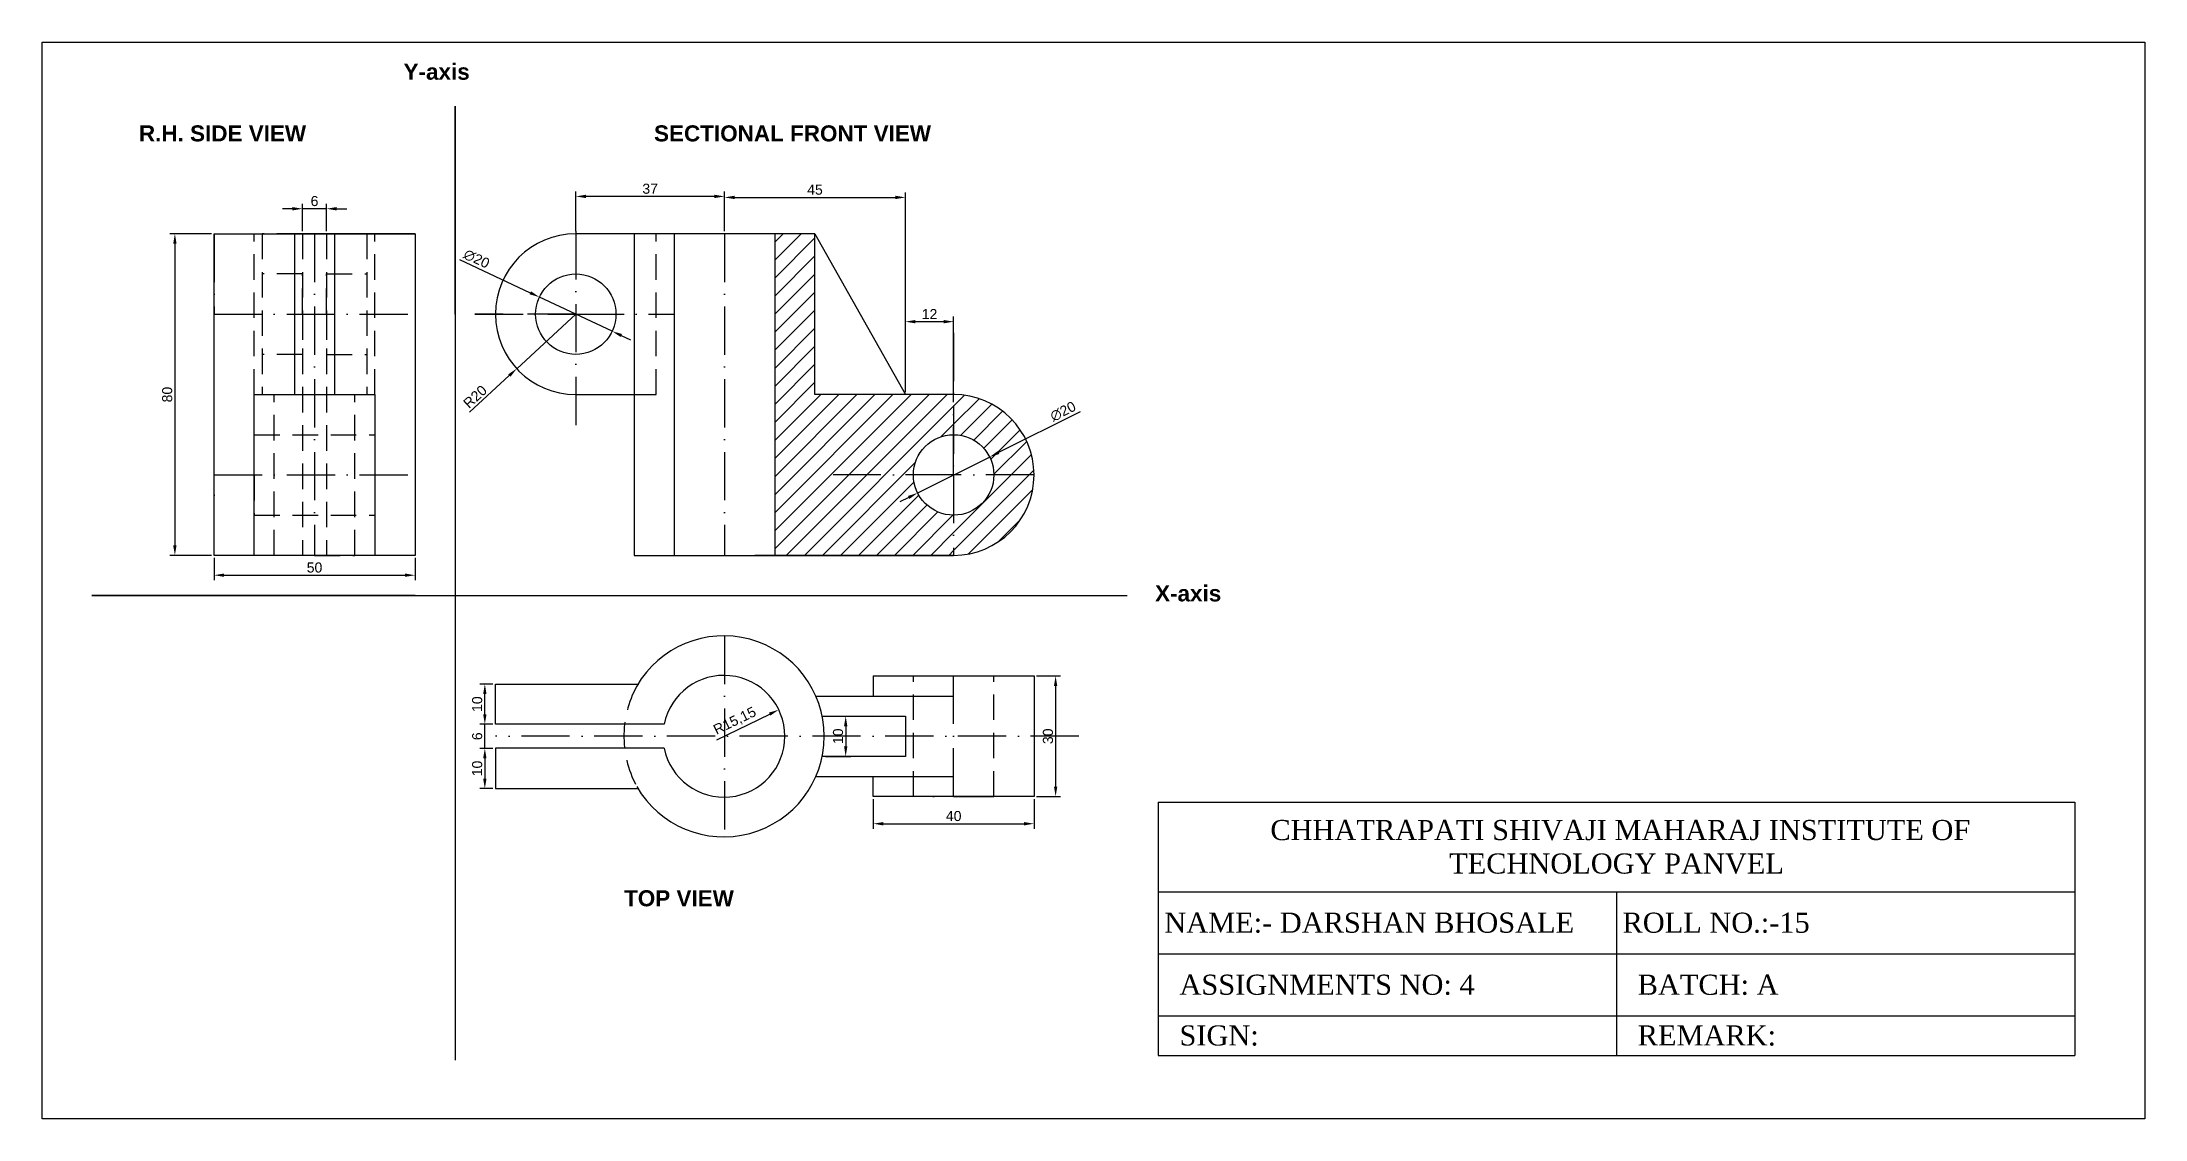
# Model space of a CAD drawing. Header units: millimetres. Extents: x -113 to 410, y 13 to 281.
import ezdxf

# ---------------------------------------------------------------- set-up
doc = ezdxf.new("R2010")
doc.units = ezdxf.units.MM
doc.linetypes.add('ACAD_ISO10W100', pattern=[18, 12, -3, 0, -3])
doc.linetypes.add('DASHED2', pattern=[9.525, 6.35, -3.175])
doc.styles.get("Standard").update_dxf_attribs({"font": 'arial.ttf'})
doc.dimstyles.new('ISO-25', dxfattribs={"dimtxt": 2.5, "dimasz": 2.5, "dimexe": 1.25, "dimexo": 0.625, "dimtad": 1, "dimtxsty": 'Standard', "dimcen": 2.5, "dimadec": 0, "dimazin": 0, "dimtfac": 1, "dimtmove": 0, "dimatfit": 3, "dimfxl": 1, "dimarcsym": 0})

# ---------------------------------------------------------------- blocks, each defined once
blk = doc.blocks.new('*D1')
at = {"color": 0, "lineweight": -2, "transparency": 16777216}
for p, q in [((101.78, 193.6), (101.78, 212.36)), ((104.28, 211.11), (111.28, 211.11)), ((113.78, 193.6), (113.78, 212.36))]:
    blk.add_line(p, q, dxfattribs=at)
at = {"color": 0, "transparency": 16777216}
for points in [[(104.28, 211.53), (104.28, 210.69), (101.78, 211.11)], [(111.28, 211.53), (111.28, 210.69), (113.78, 211.11)]]:
    blk.add_solid(points, dxfattribs=at)
at = {"layer": 'Defpoints', "color": 0, "transparency": 16777216}
for p in [(113.78, 211.11), (101.78, 192.97), (113.78, 192.97)]:
    blk.add_point(p, dxfattribs=at)
at = {"color": 0, "transparency": 16777216, "insert": (107.78, 212.99), "char_height": 2.5, "attachment_point": 5}
blk.add_mtext('12', dxfattribs=at)
blk = doc.blocks.new('*D2')
at = {"color": 0, "lineweight": -2, "transparency": 16777216}
for p, q in [((19.78, 233.6), (19.78, 243.51)), ((54.28, 242.26), (22.28, 242.26)), ((56.78, 234.22), (56.78, 243.51))]:
    blk.add_line(p, q, dxfattribs=at)
at = {"color": 0, "transparency": 16777216}
for points in [[(22.28, 242.68), (22.28, 241.85), (19.78, 242.26)], [(54.28, 242.68), (54.28, 241.85), (56.78, 242.26)]]:
    blk.add_solid(points, dxfattribs=at)
at = {"layer": 'Defpoints', "color": 0, "transparency": 16777216}
for p in [(19.78, 242.26), (19.78, 232.97), (56.78, 233.6)]:
    blk.add_point(p, dxfattribs=at)
at = {"color": 0, "transparency": 16777216, "insert": (38.28, 244.16), "char_height": 2.5, "attachment_point": 5}
blk.add_mtext('37', dxfattribs=at)
blk = doc.blocks.new('*D3')
at = {"color": 0, "lineweight": -2, "transparency": 16777216}
for p, q in [((19.78, 212.97), (5.08, 199.41)), ((-6.63, 188.6), (3.24, 197.71))]:
    blk.add_line(p, q, dxfattribs=at)
at = {"color": 0, "transparency": 16777216}
blk.add_solid([(2.96, 198.02), (3.53, 197.41), (5.08, 199.41)], dxfattribs=at)
at = {"layer": 'Defpoints', "color": 0, "transparency": 16777216}
for p in [(19.78, 212.97), (5.08, 199.41)]:
    blk.add_point(p, dxfattribs=at)
at = {"color": 0, "transparency": 16777216, "insert": (-5.27, 192.44), "char_height": 2.5, "attachment_point": 5, "rotation": 42.7053}
blk.add_mtext('R20', dxfattribs=at)
blk = doc.blocks.new('*D4')
at = {"color": 0, "lineweight": -2, "transparency": 16777216}
for p, q in [((-9.16, 226.55), (8.46, 218.28)), ((28.83, 208.73), (10.72, 217.22)), ((31.09, 207.67), (33.36, 206.6))]:
    blk.add_line(p, q, dxfattribs=at)
at = {"color": 0, "transparency": 16777216}
for points in [[(8.64, 218.66), (8.28, 217.91), (10.72, 217.22)], [(31.27, 208.04), (30.92, 207.29), (28.83, 208.73)]]:
    blk.add_solid(points, dxfattribs=at)
at = {"layer": 'Defpoints', "color": 0, "transparency": 16777216}
for p in [(10.72, 217.22), (28.83, 208.73)]:
    blk.add_point(p, dxfattribs=at)
at = {"color": 0, "transparency": 16777216, "insert": (-4.91, 226.73), "char_height": 2.5, "attachment_point": 5, "rotation": 334.8713}
blk.add_mtext('∅20', dxfattribs=at)
blk = doc.blocks.new('*D5')
at = {"color": 0, "lineweight": -2, "transparency": 16777216}
for p, q in [((56.78, 233.6), (56.78, 243.27)), ((59.28, 242.02), (99.28, 242.02)), ((101.78, 193.6), (101.78, 243.27))]:
    blk.add_line(p, q, dxfattribs=at)
at = {"color": 0, "transparency": 16777216}
for points in [[(59.28, 242.44), (59.28, 241.6), (56.78, 242.02)], [(99.28, 242.44), (99.28, 241.6), (101.78, 242.02)]]:
    blk.add_solid(points, dxfattribs=at)
at = {"layer": 'Defpoints', "color": 0, "transparency": 16777216}
for p in [(101.78, 242.02), (56.78, 232.97), (101.78, 192.97)]:
    blk.add_point(p, dxfattribs=at)
at = {"color": 0, "transparency": 16777216, "insert": (79.28, 243.92), "char_height": 2.5, "attachment_point": 5}
blk.add_mtext('45', dxfattribs=at)
blk = doc.blocks.new('*D6')
at = {"color": 0, "lineweight": -2, "transparency": 16777216}
for p, q in [((145.25, 188.7), (124.96, 178.56)), ((104.83, 168.51), (122.72, 177.44)), ((102.6, 167.39), (100.36, 166.27))]:
    blk.add_line(p, q, dxfattribs=at)
at = {"color": 0, "transparency": 16777216}
for points in [[(124.77, 178.93), (125.15, 178.19), (122.72, 177.44)], [(102.41, 167.76), (102.78, 167.02), (104.83, 168.51)]]:
    blk.add_solid(points, dxfattribs=at)
at = {"layer": 'Defpoints', "color": 0, "transparency": 16777216}
for p in [(122.72, 177.44), (104.83, 168.51)]:
    blk.add_point(p, dxfattribs=at)
at = {"color": 0, "transparency": 16777216, "insert": (140.99, 188.78), "char_height": 2.5, "attachment_point": 5, "rotation": 26.5478}
blk.add_mtext('∅20', dxfattribs=at)
blk = doc.blocks.new('*D7')
at = {"color": 0, "lineweight": -2, "transparency": 16777216}
for p, q in [((81.9, 112.97), (88.17, 112.97)), ((86.92, 110.47), (86.92, 105.47)), ((81.9, 102.97), (88.17, 102.97))]:
    blk.add_line(p, q, dxfattribs=at)
at = {"color": 0, "transparency": 16777216}
for points in [[(86.51, 110.47), (87.34, 110.47), (86.92, 112.97)], [(86.51, 105.47), (87.34, 105.47), (86.92, 102.97)]]:
    blk.add_solid(points, dxfattribs=at)
at = {"layer": 'Defpoints', "color": 0, "transparency": 16777216}
for p in [(81.27, 112.97), (81.27, 102.97), (86.92, 102.97)]:
    blk.add_point(p, dxfattribs=at)
at = {"color": 0, "transparency": 16777216, "insert": (85.02, 107.97), "char_height": 2.5, "attachment_point": 5, "rotation": 90}
blk.add_mtext('10', dxfattribs=at)
blk = doc.blocks.new('*D10')
at = {"color": 0, "lineweight": -2, "transparency": 16777216}
for p, q in [((-0.85, 104.97), (-4.1, 104.97)), ((-2.85, 102.47), (-2.85, 97.47)), ((-0.85, 94.97), (-4.1, 94.97))]:
    blk.add_line(p, q, dxfattribs=at)
at = {"color": 0, "transparency": 16777216}
for points in [[(-3.27, 102.47), (-2.43, 102.47), (-2.85, 104.97)], [(-3.27, 97.47), (-2.43, 97.47), (-2.85, 94.97)]]:
    blk.add_solid(points, dxfattribs=at)
at = {"layer": 'Defpoints', "color": 0, "transparency": 16777216}
for p in [(-0.22, 104.97), (-2.85, 94.97), (-0.22, 94.97)]:
    blk.add_point(p, dxfattribs=at)
at = {"color": 0, "transparency": 16777216, "insert": (-4.75, 99.97), "char_height": 2.5, "attachment_point": 5, "rotation": 90}
blk.add_mtext('10', dxfattribs=at)
blk = doc.blocks.new('*D11')
at = {"color": 0, "lineweight": -2, "transparency": 16777216}
for p, q in [((-0.85, 120.97), (-4.1, 120.97)), ((-2.85, 113.47), (-2.85, 118.47)), ((-0.85, 110.97), (-4.1, 110.97))]:
    blk.add_line(p, q, dxfattribs=at)
at = {"color": 0, "transparency": 16777216}
for points in [[(-3.27, 118.47), (-2.43, 118.47), (-2.85, 120.97)], [(-3.27, 113.47), (-2.43, 113.47), (-2.85, 110.97)]]:
    blk.add_solid(points, dxfattribs=at)
at = {"layer": 'Defpoints', "color": 0, "transparency": 16777216}
for p in [(-2.85, 120.97), (-0.22, 120.97), (-0.22, 110.97)]:
    blk.add_point(p, dxfattribs=at)
at = {"color": 0, "transparency": 16777216, "insert": (-4.75, 115.97), "char_height": 2.5, "attachment_point": 5, "rotation": 90}
blk.add_mtext('10', dxfattribs=at)
blk = doc.blocks.new('*D12')
at = {"color": 0, "lineweight": -2, "transparency": 16777216}
for p, q in [((-2.85, 113.47), (-2.85, 115.97)), ((-0.85, 110.97), (-4.1, 110.97)), ((-2.85, 104.97), (-2.85, 110.97)), ((-0.85, 104.97), (-4.1, 104.97)), ((-2.85, 102.47), (-2.85, 99.97))]:
    blk.add_line(p, q, dxfattribs=at)
at = {"color": 0, "transparency": 16777216}
for points in [[(-3.27, 113.47), (-2.43, 113.47), (-2.85, 110.97)], [(-3.27, 102.47), (-2.43, 102.47), (-2.85, 104.97)]]:
    blk.add_solid(points, dxfattribs=at)
at = {"layer": 'Defpoints', "color": 0, "transparency": 16777216}
for p in [(-2.85, 110.97), (-0.22, 110.97), (-0.22, 104.97)]:
    blk.add_point(p, dxfattribs=at)
at = {"color": 0, "transparency": 16777216, "insert": (-4.75, 107.97), "char_height": 2.5, "attachment_point": 5, "rotation": 90}
blk.add_mtext('6', dxfattribs=at)
blk = doc.blocks.new('*D13')
at = {"color": 0, "lineweight": -2, "transparency": 16777216}
for p, q in [((134.4, 122.97), (140.4, 122.97)), ((139.15, 120.47), (139.15, 95.47)), ((134.4, 92.97), (140.4, 92.97))]:
    blk.add_line(p, q, dxfattribs=at)
at = {"color": 0, "transparency": 16777216}
for points in [[(138.73, 120.47), (139.56, 120.47), (139.15, 122.97)], [(138.73, 95.47), (139.56, 95.47), (139.15, 92.97)]]:
    blk.add_solid(points, dxfattribs=at)
at = {"layer": 'Defpoints', "color": 0, "transparency": 16777216}
for p in [(133.78, 122.97), (133.78, 92.97), (139.15, 92.97)]:
    blk.add_point(p, dxfattribs=at)
at = {"color": 0, "transparency": 16777216, "insert": (137.24, 107.97), "char_height": 2.5, "attachment_point": 5, "rotation": 90}
blk.add_mtext('30', dxfattribs=at)
blk = doc.blocks.new('*D14')
at = {"color": 0, "lineweight": -2, "transparency": 16777216}
for p, q in [((93.78, 92.35), (93.78, 84.97)), ((133.78, 92.35), (133.78, 84.97)), ((96.28, 86.22), (131.28, 86.22))]:
    blk.add_line(p, q, dxfattribs=at)
at = {"color": 0, "transparency": 16777216}
for points in [[(96.28, 86.64), (96.28, 85.8), (93.78, 86.22)], [(131.28, 86.64), (131.28, 85.8), (133.78, 86.22)]]:
    blk.add_solid(points, dxfattribs=at)
at = {"layer": 'Defpoints', "color": 0, "transparency": 16777216}
for p in [(93.78, 92.97), (133.78, 92.97), (133.78, 86.22)]:
    blk.add_point(p, dxfattribs=at)
at = {"color": 0, "transparency": 16777216, "insert": (113.78, 88.12), "char_height": 2.5, "attachment_point": 5}
blk.add_mtext('40', dxfattribs=at)
blk = doc.blocks.new('*D17')
at = {"color": 0, "lineweight": -2, "transparency": 16777216}
blk.add_line((54.87, 107.13), (68.01, 113.49), dxfattribs=at)
at = {"color": 0, "transparency": 16777216}
blk.add_solid([(67.83, 113.86), (68.2, 113.11), (70.26, 114.58)], dxfattribs=at)
at = {"layer": 'Defpoints', "color": 0, "transparency": 16777216}
for p in [(70.26, 114.58), (56.63, 107.97)]:
    blk.add_point(p, dxfattribs=at)
at = {"color": 0, "transparency": 16777216, "insert": (59.39, 111.68), "char_height": 2.5, "attachment_point": 5, "rotation": 25.831}
blk.add_mtext('R15,15', dxfattribs=at)
blk = doc.blocks.new('*D18')
at = {"color": 0, "lineweight": -2, "transparency": 16777216}
for p, q in [((-70.22, 152.35), (-70.22, 146.79)), ((-20.22, 152.35), (-20.22, 146.79)), ((-67.72, 148.04), (-22.72, 148.04))]:
    blk.add_line(p, q, dxfattribs=at)
at = {"color": 0, "transparency": 16777216}
for points in [[(-67.72, 148.46), (-67.72, 147.63), (-70.22, 148.04)], [(-22.72, 148.46), (-22.72, 147.63), (-20.22, 148.04)]]:
    blk.add_solid(points, dxfattribs=at)
at = {"layer": 'Defpoints', "color": 0, "transparency": 16777216}
for p in [(-70.22, 152.97), (-20.22, 152.97), (-20.22, 148.04)]:
    blk.add_point(p, dxfattribs=at)
at = {"color": 0, "transparency": 16777216, "insert": (-45.22, 149.94), "char_height": 2.5, "attachment_point": 5}
blk.add_mtext('50', dxfattribs=at)
blk = doc.blocks.new('*D19')
at = {"color": 0, "lineweight": -2, "transparency": 16777216}
for p, q in [((-50.72, 239.2), (-53.22, 239.2)), ((-48.22, 233.6), (-48.22, 240.45)), ((-42.22, 239.2), (-48.22, 239.2)), ((-42.22, 233.6), (-42.22, 240.45)), ((-39.72, 239.2), (-37.22, 239.2))]:
    blk.add_line(p, q, dxfattribs=at)
at = {"color": 0, "transparency": 16777216}
for points in [[(-50.72, 239.61), (-50.72, 238.78), (-48.22, 239.2)], [(-39.72, 239.61), (-39.72, 238.78), (-42.22, 239.2)]]:
    blk.add_solid(points, dxfattribs=at)
at = {"layer": 'Defpoints', "color": 0, "transparency": 16777216}
for p in [(-48.22, 239.2), (-48.22, 232.97), (-42.22, 232.97)]:
    blk.add_point(p, dxfattribs=at)
at = {"color": 0, "transparency": 16777216, "insert": (-45.22, 241.1), "char_height": 2.5, "attachment_point": 5}
blk.add_mtext('6', dxfattribs=at)
blk = doc.blocks.new('*D20')
at = {"color": 0, "lineweight": -2, "transparency": 16777216}
for p, q in [((-70.85, 232.97), (-81.21, 232.97)), ((-79.96, 230.47), (-79.96, 155.47)), ((-70.85, 152.97), (-81.21, 152.97))]:
    blk.add_line(p, q, dxfattribs=at)
at = {"color": 0, "transparency": 16777216}
for points in [[(-80.38, 230.47), (-79.54, 230.47), (-79.96, 232.97)], [(-80.38, 155.47), (-79.54, 155.47), (-79.96, 152.97)]]:
    blk.add_solid(points, dxfattribs=at)
at = {"layer": 'Defpoints', "color": 0, "transparency": 16777216}
for p in [(-70.22, 232.97), (-79.96, 152.97), (-70.22, 152.97)]:
    blk.add_point(p, dxfattribs=at)
at = {"color": 0, "transparency": 16777216, "insert": (-81.86, 192.97), "char_height": 2.5, "attachment_point": 5, "rotation": 90}
blk.add_mtext('80', dxfattribs=at)
blk = doc.blocks.new('*T23')
at = {"color": 0, "linetype": 'ByBlock', "lineweight": -2, "transparency": 16777216}
for p, q in [((0, 0), (228, 0)), ((0, 0), (0, -63)), ((228, 0), (228, -63)), ((0, -22.32), (228, -22.32)), ((114, -22.32), (114, -63)), ((0, -37.75), (228, -37.75)), ((0, -53.18), (228, -53.18)), ((0, -63), (228, -63))]:
    blk.add_line(p, q, dxfattribs=at)
at = {"color": 0, "linetype": 'ByBlock', "transparency": 16777216, "char_height": 5}
for s, insert, width, attachment_point in [('{\\fTimes New Roman|b0|i0|c0|p18; CHHATRAPATI SHIVAJI MAHARAJ INSTITUTE OF TECHNOLOGY PANVEL }', (114, -11.16), 225, 5), ('{\\fTimes New Roman|b0|i0|c0|p18;NAME:- DARSHAN BHOSALE}', (1.5, -30.04), 111, 4), ('{\\fTimes New Roman|b0|i0|c0|p18;ROLL NO.:-15}', (115.5, -30.04), 111, 4), ('{\\fTimes New Roman|b0|i0|c0|p18;  ASSIGNMENTS NO: 4}', (1.5, -45.47), 111, 4), ('{\\fTimes New Roman|b0|i0|c0|p18;  BATCH: A}', (115.5, -45.47), 111, 4), ('{\\fTimes New Roman|b0|i0|c0|p18;  SIGN:}', (1.5, -58.09), 111, 4), ('{\\fTimes New Roman|b0|i0|c0|p18;  REMARK:}', (115.5, -58.09), 111, 4)]:
    blk.add_mtext(s, dxfattribs=dict(at, insert=insert, width=width, attachment_point=attachment_point))

msp = doc.modelspace()

# ---------------------------------------------------------------- hatches: boundary and pattern name
h = msp.add_hatch()
h.set_pattern_fill('ANSI31', color=256)
h.paths.add_polyline_path([(113.778, 182.975), (113.778, 192.975), (101.778, 192.975), (79.278, 192.975), (79.278, 232.975), (69.278, 232.975), (69.278, 152.975), (113.778, 152.975), (113.778, 162.975, -0.4142136), (103.778, 172.975, -0.4142136)])
h = msp.add_hatch()
h.set_pattern_fill('ANSI31', color=256)
h.paths.add_polyline_path([(113.778, 192.975), (113.778, 182.975, -0.4142136), (123.778, 172.975), (133.778, 172.975, 0.4142136)])
h.paths.add_polyline_path([(133.778, 172.975), (123.778, 172.975, -0.4142136), (113.778, 162.975), (113.778, 152.975, 0.4142136)])

# ---------------------------------------------------------------- linework, layer by layer
for p, q in [((-10.222, 212.975), (-10.222, 264.7)), ((-10.222, 264.7), (-10.222, 27.425)), ((-70.222, 152.975), (-70.222, 232.975)), ((-70.222, 232.975), (-20.222, 232.975)), ((-45.222, 232.975), (-50.222, 232.975)), ((-50.222, 232.975), (-50.222, 192.975)), ((-20.222, 232.975), (-45.222, 232.975)), ((-45.222, 232.975), (-40.222, 232.975)), ((-40.222, 232.975), (-40.222, 192.975)), ((-20.222, 232.975), (-20.222, 152.975)), ((69.278, 232.975), (19.778, 232.975)), ((44.278, 232.975), (34.278, 232.975)), ((34.278, 232.975), (34.278, 152.975)), ((56.778, 232.975), (44.278, 232.975)), ((44.278, 232.975), (44.278, 152.975)), ((79.278, 232.975), (64.278, 232.975)), ((79.278, 232.975), (69.278, 232.975)), ((69.278, 232.975), (69.278, 152.975)), ((79.278, 192.975), (79.278, 232.975)), ((79.278, 232.975), (101.778, 192.975)), ((-0.222, 212.975), (-0.222, 212.975)), ((-60.222, 152.975), (-60.222, 192.975)), ((-60.222, 192.975), (-30.222, 192.975)), ((-30.222, 192.975), (-30.222, 152.975)), ((19.778, 192.975), (39.778, 192.975)), ((101.778, 192.975), (79.278, 192.975)), ((113.778, 192.975), (101.778, 192.975)), ((-20.222, 152.975), (-70.222, 152.975)), ((-45.222, 152.975), (-60.222, 152.975)), ((34.278, 152.975), (64.278, 152.975)), ((64.278, 152.975), (113.778, 152.975)), ((113.778, 152.975), (64.278, 152.975)), ((113.778, 152.975), (101.778, 152.975)), ((-20.222, 142.975), (-100.609, 142.975)), ((-100.609, 142.975), (156.937, 142.975)), ((-0.222, 110.975), (-0.222, 120.975)), ((-0.222, 120.975), (35.423, 120.975)), ((93.778, 122.975), (133.778, 122.975)), ((133.778, 122.975), (133.778, 92.975)), ((79.69, 117.975), (113.778, 117.975)), ((41.778, 110.975), (-0.222, 110.975)), ((81.272, 112.975), (101.778, 112.975)), ((101.778, 112.975), (101.778, 102.975)), ((41.778, 104.975), (-0.222, 104.975)), ((-0.222, 104.975), (-0.222, 94.975)), ((101.778, 102.975), (81.272, 102.975)), ((-0.222, 94.975), (35.423, 94.975)), ((79.69, 97.975), (113.778, 97.975)), ((113.778, 92.975), (93.778, 92.975)), ((133.778, 92.975), (113.778, 92.975)), ((-10.222, 27.425), (-10.222, 27.425))]:
    msp.add_line(p, q)
at = {"linetype": 'ACAD_ISO10W100'}
for p, q in [((-70.222, 232.975), (-70.222, 212.975)), ((-45.222, 232.975), (-45.222, 152.975)), ((19.778, 233.6), (19.778, 183.6)), ((56.778, 232.975), (56.778, 152.975)), ((-70.222, 212.975), (-20.222, 212.975)), ((19.778, 212.975), (-5.298, 212.975)), ((-5.298, 212.975), (19.778, 212.975)), ((19.778, 212.975), (44.278, 212.975)), ((113.778, 172.975), (113.778, 208.343)), ((113.778, 208.343), (113.778, 172.975)), ((-70.222, 152.975), (-70.222, 172.975)), ((-70.222, 172.975), (-20.222, 172.975)), ((113.778, 172.975), (83.778, 172.975)), ((133.778, 172.975), (113.778, 172.975)), ((113.778, 172.975), (113.778, 152.975)), ((56.778, 132.975), (56.778, 82.975)), ((113.778, 92.975), (113.778, 122.975)), ((144.934, 107.975), (-0.222, 107.975)), ((123.778, 92.975), (103.778, 92.975)), ((113.778, 92.975), (123.778, 92.975))]:
    msp.add_line(p, q, dxfattribs=at)
at = {"linetype": 'DASHED2'}
for p, q in [((-60.222, 192.975), (-60.222, 232.975)), ((-48.222, 232.975), (-58.222, 232.975)), ((-58.222, 232.975), (-58.222, 192.975)), ((-45.222, 232.975), (-48.222, 232.975)), ((-48.222, 232.975), (-48.222, 152.975)), ((-45.222, 232.975), (-42.222, 232.975)), ((-42.222, 232.975), (-42.222, 152.975)), ((-42.222, 232.975), (-32.222, 232.975)), ((-32.222, 232.975), (-32.222, 192.975)), ((-30.222, 192.975), (-30.222, 232.975)), ((39.778, 192.975), (39.778, 232.975)), ((-48.222, 222.975), (-58.222, 222.975)), ((-48.222, 212.975), (-48.222, 222.975)), ((-42.222, 212.975), (-42.222, 222.975)), ((-42.222, 222.975), (-32.222, 222.975)), ((-48.222, 212.975), (-48.222, 212.975)), ((-48.222, 212.975), (-48.222, 202.975)), ((-42.222, 212.975), (-42.222, 202.975)), ((-48.222, 202.975), (-58.222, 202.975)), ((-42.222, 202.975), (-32.222, 202.975)), ((-55.222, 152.975), (-55.222, 192.975)), ((-35.222, 152.975), (-35.222, 192.975)), ((-60.222, 172.975), (-60.222, 182.975)), ((-60.222, 182.975), (-30.222, 182.975)), ((-60.222, 172.975), (-60.222, 162.975)), ((-60.222, 162.975), (-30.222, 162.975)), ((-45.222, 152.975), (-55.222, 152.975)), ((-45.222, 152.975), (-35.222, 152.975)), ((93.778, 122.975), (93.778, 117.975)), ((103.778, 92.975), (103.778, 122.975)), ((123.778, 92.975), (123.778, 122.975)), ((93.778, 92.975), (93.778, 97.975))]:
    msp.add_line(p, q, dxfattribs=at)
msp.add_lwpolyline([(-113.002, 280.661), (410.139, 280.661), (410.139, 12.787), (-113.002, 12.787)], close=True)
for centre in [(19.778, 212.975), (113.778, 172.975)]:
    msp.add_circle(centre, 10)
for centre, radius, start, end in [((19.778, 212.975), 20, 90, 270), ((113.778, 172.975), 20, 270, 90), ((56.599, 107.961), 25, 209.97196, 150.02804), ((56.628, 107.975), 15.15, 191.42119, 168.57881)]:
    msp.add_arc(centre, radius, start, end)
msp.add_arc((57.754, 107.974), 26.001, 151.3253, 209.99822, dxfattribs=at)

# ---------------------------------------------------------------- block references
msp.add_blockref('*T23', (164.681, 91.593))

# ---------------------------------------------------------------- texts
at = {"char_height": 4, "attachment_point": 1}
for s, width, insert in [('{\\fArial|b1|i0|c0|p34;Y-axis}', 27.21064, (-23.075, 275.29)), ('{\\fArial|b1|i0|c0|p34;R.H. SIDE VIEW}', 55.73792, (-88.907, 259.945)), ('{\\fArial|b1|i0|c0|p34;SECTIONAL FRONT VIEW}', 72.85429, (39.246, 259.945)), ('{\\fArial|b1|i0|c0|p34;X-axis}', 28.0884, (163.889, 145.522)), ('{\\fArial|b1|i0|c0|p34;TOP VIEW}', 83.82632, (31.785, 69.678))]:
    msp.add_mtext_dynamic_manual_height_columns(s, width=width, gutter_width=12.5, heights=[0], dxfattribs=dict(at, insert=insert))

# ---------------------------------------------------------------- dimensions: what is measured, and where the dimension line sits
for base, p1, p2, picture, middle in [((-48.222, 239.197), (-42.222, 232.975), (-48.222, 232.975), '*D19', (-45.222, 241.099)), ((101.778, 242.02), (56.778, 232.975), (101.778, 192.975), '*D5', (79.278, 243.917)), ((-20.222, 148.043), (-70.222, 152.975), (-20.222, 152.975), '*D18', (-45.222, 149.945)), ((133.778, 86.221), (93.778, 92.975), (133.778, 92.975), '*D14', (113.778, 88.123))]:
    dim = msp.add_linear_dim(base=base, p1=p1, p2=p2, dimstyle='ISO-25')
    dim.commit()
    dim.dimension.update_dxf_attribs({"geometry": picture, "text_midpoint": middle})
for base, p1, p2, picture, middle in [((19.778, 242.262), (56.778, 233.6), (19.778, 232.975), '*D2', (38.278, 242.262)), ((113.778, 211.109), (101.778, 192.975), (113.778, 192.975), '*D1', (107.778, 211.109))]:
    dim = msp.add_linear_dim(base=base, p1=p1, p2=p2, dimstyle='ISO-25')
    dim.commit()
    dim.dimension.update_dxf_attribs({"geometry": picture, "text_midpoint": middle, "dimtype": 160})
for base, p1, p2, picture, middle in [((-79.96, 152.975), (-70.222, 232.975), (-70.222, 152.975), '*D20', (-81.862, 192.975)), ((-2.852, 120.975), (-0.222, 110.975), (-0.222, 120.975), '*D11', (-4.753, 115.975)), ((139.147, 92.975), (133.778, 122.975), (133.778, 92.975), '*D13', (137.244, 107.975)), ((-2.852, 110.975), (-0.222, 104.975), (-0.222, 110.975), '*D12', (-4.753, 107.975)), ((86.924, 102.975), (81.272, 112.975), (81.272, 102.975), '*D7', (85.022, 107.975))]:
    dim = msp.add_linear_dim(base=base, p1=p1, p2=p2, angle=90, dimstyle='ISO-25')
    dim.commit()
    dim.dimension.update_dxf_attribs({"geometry": picture, "text_midpoint": middle})
for p1, p2, picture, middle in [((28.831, 208.728), (10.724, 217.221), '*D4', (-5.75, 224.948)), ((104.832, 168.505), (122.723, 177.444), '*D6', (141.874, 187.012))]:
    dim = msp.add_diameter_dim_2p(p1=p1, p2=p2, dimstyle='ISO-25')
    dim.commit()
    dim.dimension.update_dxf_attribs({"geometry": picture, "text_midpoint": middle, "dimtype": 163})
for center, mpoint, picture, middle in [((19.778, 212.975), (5.08, 199.41), '*D3', (-3.982, 191.046)), ((56.628, 107.975), (70.264, 114.576), '*D17', (60.319, 109.762))]:
    dim = msp.add_radius_dim(center=center, mpoint=mpoint, dimstyle='ISO-25')
    dim.commit()
    dim.dimension.update_dxf_attribs({"geometry": picture, "text_midpoint": middle, "dimtype": 164})
dim = msp.add_linear_dim(base=(-2.852, 94.975), p1=(-0.222, 104.975), p2=(-0.222, 94.975), angle=90, dimstyle='ISO-25')
dim.commit()
dim.dimension.update_dxf_attribs({"geometry": '*D10', "text_midpoint": (-2.852, 99.975), "dimtype": 160})

doc.saveas('drawing.dxf')
